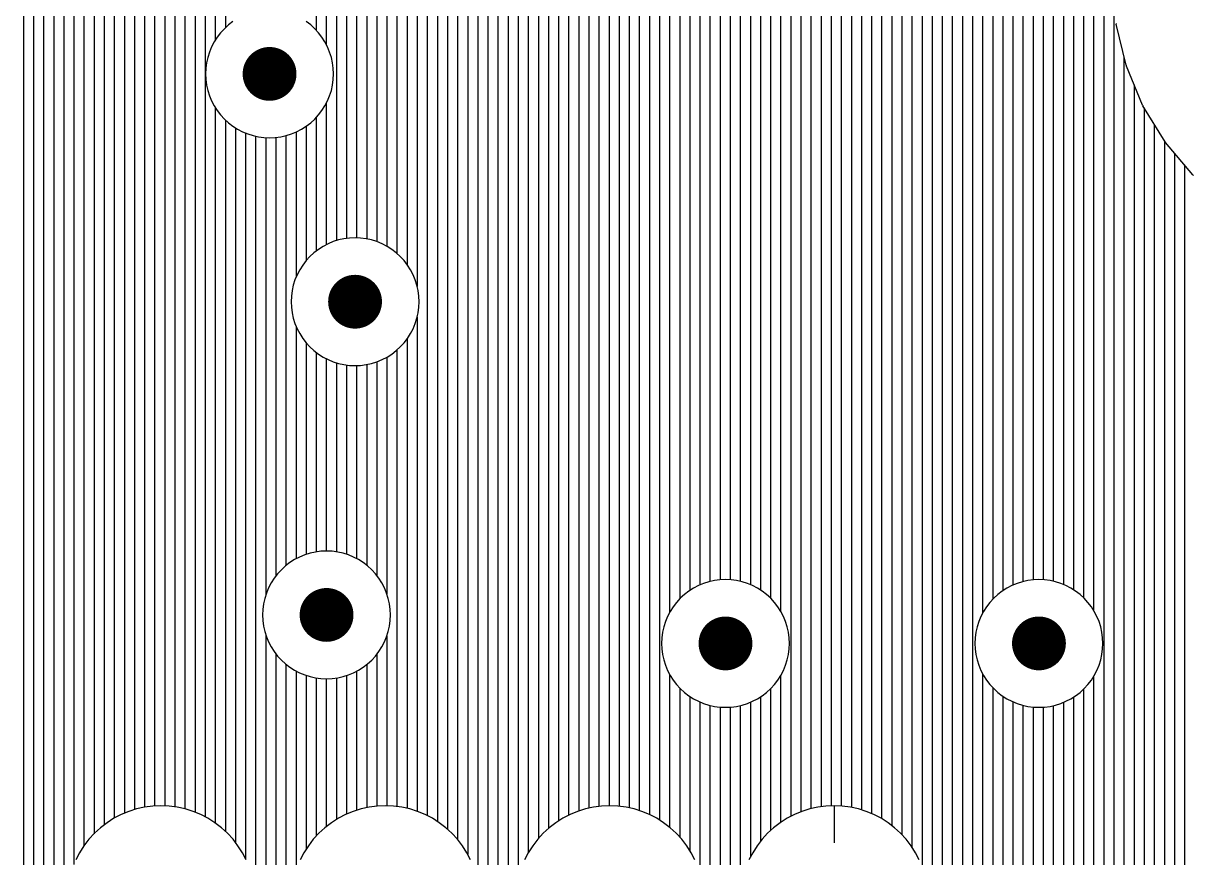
# Model space of a CAD drawing. Extents: x 295 to 953, y 10 to 290.
# Drawn here: x 654.6 to 732.1, y 111.1 to 166.4 of the extents above; entities that cross this region are included whole.
import ezdxf

# ---------------------------------------------------------------- set-up
doc = ezdxf.new("R2010")
doc.units = 0
doc.header["$LTSCALE"] = 5
doc.header["$MEASUREMENT"] = 0
doc.layers.get('0').update_dxf_attribs({"linetype": 'CONTINUOUS', "lineweight": 25})
doc.layers.add('ART003_PHO', color=3, linetype='CONTINUOUS')

msp = doc.modelspace()

# ---------------------------------------------------------------- linework, layer by layer
at = {"const_width": 1.782}
for points in [[(670.918, 163.92, 1), (670.918, 162.138, 1)], [(676.576, 148.832, 1), (676.576, 147.05, 1)], [(674.69, 128.087, 1), (674.69, 126.305, 1)], [(701.093, 126.201, 1), (701.093, 124.419, 1)], [(721.839, 126.201, 1), (721.839, 124.419, 1)]]:
    msp.add_lwpolyline(points, format="xyb", close=True, dxfattribs=at)
at = {"layer": 'ART003_PHO', "color": 7}
for p, q in [((661.976, 254.95), (661.976, 114.306)), ((662.645, 254.95), (662.645, 114.463)), ((663.313, 254.95), (663.313, 114.544)), ((663.981, 254.95), (663.981, 114.553)), ((664.649, 254.95), (664.649, 114.49)), ((665.318, 254.95), (665.318, 114.353)), ((665.986, 254.95), (665.986, 114.136)), ((666.654, 254.95), (666.654, 113.829)), ((667.322, 254.95), (667.322, 165.261)), ((667.991, 254.95), (667.991, 166.085)), ((700.067, 254.95), (700.067, 129.416)), ((700.735, 254.95), (700.735, 129.527)), ((701.403, 254.95), (701.403, 129.531)), ((702.071, 254.95), (702.071, 129.427)), ((702.74, 254.95), (702.74, 129.209)), ((703.408, 254.95), (703.408, 128.853)), ((704.076, 254.95), (704.076, 128.312)), ((704.744, 254.95), (704.744, 127.45)), ((705.413, 254.95), (705.413, 113.858)), ((706.081, 254.95), (706.081, 114.157)), ((706.749, 254.95), (706.749, 114.367)), ((707.417, 254.95), (707.417, 114.498)), ((708.086, 254.95), (708.086, 114.555)), ((717.441, 254.95), (717.441, 97.289)), ((718.109, 254.95), (718.109, 127.311)), ((718.778, 254.95), (718.778, 128.232)), ((719.446, 254.95), (719.446, 128.801)), ((720.114, 254.95), (720.114, 129.175)), ((720.782, 254.95), (720.782, 129.408)), ((721.451, 254.95), (721.451, 129.524)), ((722.119, 254.95), (722.119, 129.533)), ((722.787, 254.95), (722.787, 129.434)), ((723.455, 254.95), (723.455, 129.221)), ((724.124, 254.95), (724.124, 128.872)), ((724.792, 254.95), (724.792, 128.341)), ((725.46, 254.95), (725.46, 127.5)), ((726.128, 254.95), (726.128, 83.433)), ((684.697, 228.147), (684.697, 109.48)), ((685.365, 227.527), (685.365, 83.433)), ((686.033, 227.12), (686.033, 83.433)), ((661.308, 194.737), (661.308, 114.067)), ((654.626, 194.085), (654.626, 83.433)), ((660.64, 193.916), (660.64, 113.736)), ((655.294, 193.505), (655.294, 83.433)), ((655.962, 193.124), (655.962, 83.433)), ((656.63, 192.885), (656.63, 83.433)), ((659.303, 193.052), (659.303, 112.707)), ((659.972, 193.394), (659.972, 113.294)), ((657.299, 192.764), (657.299, 83.433)), ((657.967, 192.751), (657.967, 110.678)), ((658.635, 192.844), (658.635, 111.906)), ((716.773, 189.257), (716.773, 97.439)), ((708.754, 187.501), (708.754, 114.54)), ((716.105, 187.102), (716.105, 97.48)), ((709.422, 186.528), (709.422, 114.453)), ((710.09, 185.938), (710.09, 114.289)), ((715.436, 186.299), (715.436, 97.415)), ((710.759, 185.55), (710.759, 114.044)), ((711.427, 185.305), (711.427, 113.704)), ((712.095, 185.179), (712.095, 113.252)), ((712.763, 185.161), (712.763, 112.651)), ((713.432, 185.25), (713.432, 111.827)), ((714.1, 185.452), (714.1, 110.539)), ((714.768, 185.788), (714.768, 97.238)), ((686.702, 178.74), (686.702, 83.433)), ((699.398, 178.64), (699.398, 129.188)), ((684.029, 177.638), (684.029, 111.342)), ((687.37, 176.824), (687.37, 109.741)), ((698.73, 176.79), (698.73, 128.821)), ((683.36, 176.321), (683.36, 112.32)), ((688.038, 175.82), (688.038, 111.439)), ((682.692, 175.474), (682.692, 113.006)), ((688.706, 175.111), (688.706, 112.385)), ((697.394, 175.094), (697.394, 127.365)), ((698.062, 175.796), (698.062, 128.263)), ((674.005, 174.785), (674.005, 165.924)), ((674.673, 174.329), (674.673, 164.981)), ((681.356, 174.381), (681.356, 113.905)), ((682.024, 174.853), (682.024, 113.519)), ((689.375, 174.578), (689.375, 113.054)), ((696.725, 174.565), (696.725, 113.615)), ((675.341, 173.983), (675.341, 151.989)), ((676.01, 173.729), (676.01, 152.135)), ((676.678, 173.555), (676.678, 152.172)), ((679.351, 173.573), (679.351, 151.137)), ((680.019, 173.757), (680.019, 150.402)), ((680.687, 174.022), (680.687, 148.945)), ((690.043, 174.171), (690.043, 113.555)), ((690.711, 173.866), (690.711, 113.932)), ((691.379, 173.646), (691.379, 114.21)), ((692.048, 173.503), (692.048, 114.402)), ((694.052, 173.5), (694.052, 114.527)), ((694.721, 173.641), (694.721, 114.423)), ((695.389, 173.858), (695.389, 114.242)), ((696.057, 174.161), (696.057, 113.977)), ((677.346, 173.454), (677.346, 152.103)), ((678.014, 173.424), (678.014, 151.921)), ((678.683, 173.463), (678.683, 151.612)), ((692.716, 173.433), (692.716, 114.517)), ((693.384, 173.432), (693.384, 114.558)), ((726.797, 168.258), (726.797, 83.433)), ((667.676, 165.749), (667.451, 165.456)), ((667.676, 165.749), (667.451, 165.456)), ((667.925, 166.021), (667.676, 165.749)), ((667.925, 166.021), (667.676, 165.749)), ((668.198, 166.271), (667.925, 166.021)), ((668.198, 166.271), (667.925, 166.021)), ((668.491, 166.496), (668.198, 166.271)), ((668.491, 166.496), (668.198, 166.271)), ((673.639, 166.271), (673.346, 166.496)), ((673.639, 166.271), (673.346, 166.496)), ((673.911, 166.021), (673.639, 166.271)), ((673.911, 166.021), (673.639, 166.271)), ((674.16, 165.749), (673.911, 166.021)), ((674.16, 165.749), (673.911, 166.021)), ((674.385, 165.456), (674.16, 165.749)), ((674.385, 165.456), (674.16, 165.749)), ((726.945, 166.375), (726.948, 166.346)), ((726.948, 166.346), (726.954, 166.317)), ((727.607, 163.598), (726.954, 166.317)), ((667.253, 165.145), (667.082, 164.817)), ((667.253, 165.145), (667.082, 164.817)), ((667.451, 165.456), (667.253, 165.145)), ((667.451, 165.456), (667.253, 165.145)), ((674.583, 165.145), (674.385, 165.456)), ((674.583, 165.145), (674.385, 165.456)), ((674.754, 164.817), (674.583, 165.145)), ((674.754, 164.817), (674.583, 165.145)), ((666.941, 164.476), (666.83, 164.124)), ((666.941, 164.476), (666.83, 164.124)), ((667.082, 164.817), (666.941, 164.476)), ((667.082, 164.817), (666.941, 164.476)), ((674.895, 164.476), (674.754, 164.817)), ((674.895, 164.476), (674.754, 164.817)), ((675.006, 164.124), (674.895, 164.476)), ((675.006, 164.124), (674.895, 164.476)), ((666.75, 163.764), (666.702, 163.398)), ((666.75, 163.764), (666.702, 163.398)), ((666.83, 164.124), (666.75, 163.764)), ((666.83, 164.124), (666.75, 163.764)), ((675.086, 163.764), (675.006, 164.124)), ((675.086, 163.764), (675.006, 164.124)), ((675.134, 163.398), (675.086, 163.764)), ((675.134, 163.398), (675.086, 163.764)), ((727.465, 164.189), (727.465, 83.433)), ((727.607, 163.598), (727.615, 163.57)), ((727.615, 163.57), (727.625, 163.543)), ((728.695, 160.959), (727.625, 163.543)), ((666.702, 163.398), (666.686, 163.029)), ((666.702, 163.398), (666.686, 163.029)), ((666.686, 163.029), (666.702, 162.66)), ((666.686, 163.029), (666.702, 162.66)), ((666.702, 162.66), (666.75, 162.294)), ((666.702, 162.66), (666.75, 162.294)), ((675.086, 162.294), (675.134, 162.66)), ((675.086, 162.294), (675.134, 162.66)), ((675.15, 163.029), (675.134, 163.398)), ((675.15, 163.029), (675.134, 163.398)), ((675.134, 162.66), (675.15, 163.029)), ((675.134, 162.66), (675.15, 163.029)), ((666.75, 162.294), (666.83, 161.933)), ((666.75, 162.294), (666.83, 161.933)), ((666.83, 161.933), (666.941, 161.581)), ((666.83, 161.933), (666.941, 161.581)), ((674.895, 161.581), (675.006, 161.933)), ((674.895, 161.581), (675.006, 161.933)), ((675.006, 161.933), (675.086, 162.294)), ((675.006, 161.933), (675.086, 162.294)), ((728.133, 162.315), (728.133, 83.433)), ((666.941, 161.581), (667.082, 161.24)), ((666.941, 161.581), (667.082, 161.24)), ((667.082, 161.24), (667.253, 160.913)), ((667.082, 161.24), (667.253, 160.913)), ((674.583, 160.913), (674.754, 161.24)), ((674.583, 160.913), (674.754, 161.24)), ((674.754, 161.24), (674.895, 161.581)), ((674.754, 161.24), (674.895, 161.581)), ((667.253, 160.913), (667.451, 160.601)), ((667.253, 160.913), (667.451, 160.601)), ((667.322, 160.796), (667.322, 113.418)), ((667.451, 160.601), (667.676, 160.308)), ((667.451, 160.601), (667.676, 160.308)), ((674.16, 160.308), (674.385, 160.601)), ((674.16, 160.308), (674.385, 160.601)), ((674.385, 160.601), (674.583, 160.913)), ((674.385, 160.601), (674.583, 160.913)), ((674.673, 161.076), (674.673, 151.722)), ((728.695, 160.959), (728.707, 160.933)), ((728.707, 160.933), (728.721, 160.907)), ((730.182, 158.523), (728.721, 160.907)), ((728.801, 160.777), (728.801, 83.433)), ((667.676, 160.308), (667.925, 160.036)), ((667.676, 160.308), (667.925, 160.036)), ((667.925, 160.036), (668.198, 159.787)), ((667.925, 160.036), (668.198, 159.787)), ((667.991, 159.972), (667.991, 112.872)), ((668.198, 159.787), (668.491, 159.562)), ((668.198, 159.787), (668.491, 159.562)), ((668.491, 159.562), (668.802, 159.363)), ((668.491, 159.562), (668.802, 159.363)), ((673.034, 159.363), (673.346, 159.562)), ((673.034, 159.363), (673.346, 159.562)), ((673.337, 159.556), (673.337, 150.665)), ((673.346, 159.562), (673.639, 159.787)), ((673.346, 159.562), (673.639, 159.787)), ((673.639, 159.787), (673.911, 160.036)), ((673.639, 159.787), (673.911, 160.036)), ((673.911, 160.036), (674.16, 160.308)), ((673.911, 160.036), (674.16, 160.308)), ((674.005, 160.133), (674.005, 151.303)), ((729.47, 159.686), (729.47, 83.433)), ((668.659, 159.45), (668.659, 112.136)), ((668.802, 159.363), (669.129, 159.193)), ((668.802, 159.363), (669.129, 159.193)), ((669.129, 159.193), (669.471, 159.052)), ((669.129, 159.193), (669.471, 159.052)), ((669.327, 159.107), (669.327, 111.057)), ((669.471, 159.052), (669.823, 158.941)), ((669.471, 159.052), (669.823, 158.941)), ((669.823, 158.941), (670.183, 158.861)), ((669.823, 158.941), (670.183, 158.861)), ((669.995, 158.898), (669.995, 97.37)), ((670.183, 158.861), (670.549, 158.812)), ((670.183, 158.861), (670.549, 158.812)), ((670.549, 158.812), (670.918, 158.796)), ((670.549, 158.812), (670.918, 158.796)), ((670.664, 158.804), (670.664, 128.5)), ((670.918, 158.796), (671.287, 158.812)), ((670.918, 158.796), (671.287, 158.812)), ((671.287, 158.812), (671.653, 158.861)), ((671.287, 158.812), (671.653, 158.861)), ((671.332, 158.817), (671.332, 129.772)), ((671.653, 158.861), (672.014, 158.941)), ((671.653, 158.861), (672.014, 158.941)), ((672, 158.937), (672, 130.463)), ((672.014, 158.941), (672.366, 159.052)), ((672.014, 158.941), (672.366, 159.052)), ((672.366, 159.052), (672.707, 159.193)), ((672.366, 159.052), (672.707, 159.193)), ((672.668, 159.175), (672.668, 149.567)), ((672.707, 159.193), (673.034, 159.363)), ((672.707, 159.193), (673.034, 159.363)), ((730.138, 158.596), (730.138, 83.433)), ((730.182, 158.523), (730.199, 158.499)), ((730.199, 158.499), (730.217, 158.476)), ((732.033, 156.35), (730.217, 158.476)), ((730.806, 157.786), (730.806, 83.433)), ((731.474, 157.003), (731.474, 83.433)), ((732.033, 156.35), (732.052, 156.328)), ((732.052, 156.328), (732.074, 156.308)), ((675.128, 151.918), (674.787, 151.777)), ((675.128, 151.918), (674.787, 151.777)), ((675.481, 152.029), (675.128, 151.918)), ((675.481, 152.029), (675.128, 151.918)), ((675.841, 152.109), (675.481, 152.029)), ((675.841, 152.109), (675.481, 152.029)), ((676.207, 152.157), (675.841, 152.109)), ((676.207, 152.157), (675.841, 152.109)), ((676.576, 152.173), (676.207, 152.157)), ((676.576, 152.173), (676.207, 152.157)), ((676.945, 152.157), (676.576, 152.173)), ((676.945, 152.157), (676.576, 152.173)), ((677.311, 152.109), (676.945, 152.157)), ((677.311, 152.109), (676.945, 152.157)), ((677.671, 152.029), (677.311, 152.109)), ((677.671, 152.029), (677.311, 152.109)), ((678.023, 151.918), (677.671, 152.029)), ((678.023, 151.918), (677.671, 152.029)), ((678.365, 151.777), (678.023, 151.918)), ((678.365, 151.777), (678.023, 151.918)), ((673.855, 151.183), (673.583, 150.934)), ((673.855, 151.183), (673.583, 150.934)), ((674.148, 151.408), (673.855, 151.183)), ((674.148, 151.408), (673.855, 151.183)), ((674.46, 151.606), (674.148, 151.408)), ((674.46, 151.606), (674.148, 151.408)), ((674.787, 151.777), (674.46, 151.606)), ((674.787, 151.777), (674.46, 151.606)), ((678.692, 151.606), (678.365, 151.777)), ((678.692, 151.606), (678.365, 151.777)), ((679.004, 151.408), (678.692, 151.606)), ((679.004, 151.408), (678.692, 151.606)), ((679.296, 151.183), (679.004, 151.408)), ((679.296, 151.183), (679.004, 151.408)), ((679.569, 150.934), (679.296, 151.183)), ((679.569, 150.934), (679.296, 151.183)), ((673.109, 150.369), (672.911, 150.057)), ((673.109, 150.369), (672.911, 150.057)), ((673.334, 150.662), (673.109, 150.369)), ((673.334, 150.662), (673.109, 150.369)), ((673.583, 150.934), (673.334, 150.662)), ((673.583, 150.934), (673.334, 150.662)), ((679.818, 150.662), (679.569, 150.934)), ((679.818, 150.662), (679.569, 150.934)), ((680.043, 150.369), (679.818, 150.662)), ((680.043, 150.369), (679.818, 150.662)), ((680.241, 150.057), (680.043, 150.369)), ((680.241, 150.057), (680.043, 150.369)), ((672.74, 149.73), (672.599, 149.389)), ((672.74, 149.73), (672.599, 149.389)), ((672.911, 150.057), (672.74, 149.73)), ((672.911, 150.057), (672.74, 149.73)), ((680.412, 149.73), (680.241, 150.057)), ((680.412, 149.73), (680.241, 150.057)), ((680.553, 149.389), (680.412, 149.73)), ((680.553, 149.389), (680.412, 149.73)), ((672.488, 149.036), (672.408, 148.676)), ((672.488, 149.036), (672.408, 148.676)), ((672.599, 149.389), (672.488, 149.036)), ((672.599, 149.389), (672.488, 149.036)), ((680.664, 149.036), (680.553, 149.389)), ((680.664, 149.036), (680.553, 149.389)), ((680.744, 148.676), (680.664, 149.036)), ((680.744, 148.676), (680.664, 149.036)), ((672.36, 148.31), (672.344, 147.941)), ((672.36, 148.31), (672.344, 147.941)), ((672.344, 147.941), (672.36, 147.572)), ((672.344, 147.941), (672.36, 147.572)), ((672.408, 148.676), (672.36, 148.31)), ((672.408, 148.676), (672.36, 148.31)), ((680.792, 148.31), (680.744, 148.676)), ((680.792, 148.31), (680.744, 148.676)), ((680.808, 147.941), (680.792, 148.31)), ((680.808, 147.941), (680.792, 148.31)), ((680.792, 147.572), (680.808, 147.941)), ((680.792, 147.572), (680.808, 147.941)), ((672.36, 147.572), (672.408, 147.206)), ((672.36, 147.572), (672.408, 147.206)), ((672.408, 147.206), (672.488, 146.846)), ((672.408, 147.206), (672.488, 146.846)), ((680.664, 146.846), (680.744, 147.206)), ((680.664, 146.846), (680.744, 147.206)), ((680.744, 147.206), (680.792, 147.572)), ((680.744, 147.206), (680.792, 147.572)), ((672.488, 146.846), (672.599, 146.494)), ((672.488, 146.846), (672.599, 146.494)), ((672.599, 146.494), (672.74, 146.152)), ((672.599, 146.494), (672.74, 146.152)), ((680.412, 146.152), (680.553, 146.494)), ((680.412, 146.152), (680.553, 146.494)), ((680.553, 146.494), (680.664, 146.846)), ((680.553, 146.494), (680.664, 146.846)), ((680.687, 146.937), (680.687, 114.191)), ((672.668, 146.315), (672.668, 130.914)), ((672.74, 146.152), (672.911, 145.825)), ((672.74, 146.152), (672.911, 145.825)), ((672.911, 145.825), (673.109, 145.514)), ((672.911, 145.825), (673.109, 145.514)), ((680.043, 145.514), (680.241, 145.825)), ((680.043, 145.514), (680.241, 145.825)), ((680.241, 145.825), (680.412, 146.152)), ((680.241, 145.825), (680.412, 146.152)), ((673.109, 145.514), (673.334, 145.221)), ((673.109, 145.514), (673.334, 145.221)), ((673.334, 145.221), (673.583, 144.948)), ((673.334, 145.221), (673.583, 144.948)), ((673.337, 145.217), (673.337, 131.206)), ((673.583, 144.948), (673.855, 144.699)), ((673.583, 144.948), (673.855, 144.699)), ((679.296, 144.699), (679.569, 144.948)), ((679.296, 144.699), (679.569, 144.948)), ((679.569, 144.948), (679.818, 145.221)), ((679.569, 144.948), (679.818, 145.221)), ((679.818, 145.221), (680.043, 145.514)), ((679.818, 145.221), (680.043, 145.514)), ((680.019, 145.48), (680.019, 114.39)), ((673.855, 144.699), (674.148, 144.474)), ((673.855, 144.699), (674.148, 144.474)), ((674.005, 144.579), (674.005, 131.372)), ((674.148, 144.474), (674.46, 144.276)), ((674.148, 144.474), (674.46, 144.276)), ((674.46, 144.276), (674.787, 144.105)), ((674.46, 144.276), (674.787, 144.105)), ((674.673, 144.161), (674.673, 131.428)), ((674.787, 144.105), (675.128, 143.964)), ((674.787, 144.105), (675.128, 143.964)), ((678.023, 143.964), (678.365, 144.105)), ((678.023, 143.964), (678.365, 144.105)), ((678.365, 144.105), (678.692, 144.276)), ((678.365, 144.105), (678.692, 144.276)), ((678.683, 144.27), (678.683, 128.6)), ((678.692, 144.276), (679.004, 144.474)), ((678.692, 144.276), (679.004, 144.474)), ((679.004, 144.474), (679.296, 144.699)), ((679.004, 144.474), (679.296, 144.699)), ((679.351, 144.745), (679.351, 114.51)), ((675.128, 143.964), (675.481, 143.853)), ((675.128, 143.964), (675.481, 143.853)), ((675.341, 143.893), (675.341, 131.377)), ((675.481, 143.853), (675.841, 143.773)), ((675.481, 143.853), (675.841, 143.773)), ((675.841, 143.773), (676.207, 143.725)), ((675.841, 143.773), (676.207, 143.725)), ((676.01, 143.747), (676.01, 131.217)), ((676.207, 143.725), (676.576, 143.709)), ((676.207, 143.725), (676.576, 143.709)), ((676.576, 143.709), (676.945, 143.725)), ((676.576, 143.709), (676.945, 143.725)), ((676.678, 143.71), (676.678, 130.932)), ((676.945, 143.725), (677.311, 143.773)), ((676.945, 143.725), (677.311, 143.773)), ((677.311, 143.773), (677.671, 143.853)), ((677.311, 143.773), (677.671, 143.853)), ((677.346, 143.779), (677.346, 130.491)), ((677.671, 143.853), (678.023, 143.964)), ((677.671, 143.853), (678.023, 143.964)), ((678.014, 143.961), (678.014, 129.815)), ((672.901, 131.031), (672.574, 130.861)), ((672.901, 131.031), (672.574, 130.861)), ((673.242, 131.173), (672.901, 131.031)), ((673.242, 131.173), (672.901, 131.031)), ((673.595, 131.284), (673.242, 131.173)), ((673.595, 131.284), (673.242, 131.173)), ((673.955, 131.364), (673.595, 131.284)), ((673.955, 131.364), (673.595, 131.284)), ((674.321, 131.412), (673.955, 131.364)), ((674.321, 131.412), (673.955, 131.364)), ((674.69, 131.428), (674.321, 131.412)), ((674.69, 131.428), (674.321, 131.412)), ((675.059, 131.412), (674.69, 131.428)), ((675.059, 131.412), (674.69, 131.428)), ((675.425, 131.364), (675.059, 131.412)), ((675.425, 131.364), (675.059, 131.412)), ((675.785, 131.284), (675.425, 131.364)), ((675.785, 131.284), (675.425, 131.364)), ((676.138, 131.173), (675.785, 131.284)), ((676.138, 131.173), (675.785, 131.284)), ((676.479, 131.031), (676.138, 131.173)), ((676.479, 131.031), (676.138, 131.173)), ((676.806, 130.861), (676.479, 131.031)), ((676.806, 130.861), (676.479, 131.031)), ((671.697, 130.188), (671.448, 129.916)), ((671.697, 130.188), (671.448, 129.916)), ((671.97, 130.438), (671.697, 130.188)), ((671.97, 130.438), (671.697, 130.188)), ((672.262, 130.663), (671.97, 130.438)), ((672.262, 130.663), (671.97, 130.438)), ((672.574, 130.861), (672.262, 130.663)), ((672.574, 130.861), (672.262, 130.663)), ((677.118, 130.663), (676.806, 130.861)), ((677.118, 130.663), (676.806, 130.861)), ((677.41, 130.438), (677.118, 130.663)), ((677.41, 130.438), (677.118, 130.663)), ((677.683, 130.188), (677.41, 130.438)), ((677.683, 130.188), (677.41, 130.438)), ((677.932, 129.916), (677.683, 130.188)), ((677.932, 129.916), (677.683, 130.188)), ((671.223, 129.623), (671.025, 129.312)), ((671.223, 129.623), (671.025, 129.312)), ((671.448, 129.916), (671.223, 129.623)), ((671.448, 129.916), (671.223, 129.623)), ((678.157, 129.623), (677.932, 129.916)), ((678.157, 129.623), (677.932, 129.916)), ((678.355, 129.312), (678.157, 129.623)), ((678.355, 129.312), (678.157, 129.623)), ((699.998, 129.398), (699.646, 129.287)), ((699.998, 129.398), (699.646, 129.287)), ((700.358, 129.478), (699.998, 129.398)), ((700.358, 129.478), (699.998, 129.398)), ((700.724, 129.526), (700.358, 129.478)), ((700.724, 129.526), (700.358, 129.478)), ((701.093, 129.542), (700.724, 129.526)), ((701.093, 129.542), (700.724, 129.526)), ((701.462, 129.526), (701.093, 129.542)), ((701.462, 129.526), (701.093, 129.542)), ((701.828, 129.478), (701.462, 129.526)), ((701.828, 129.478), (701.462, 129.526)), ((702.189, 129.398), (701.828, 129.478)), ((702.189, 129.398), (701.828, 129.478)), ((702.541, 129.287), (702.189, 129.398)), ((702.541, 129.287), (702.189, 129.398)), ((720.743, 129.398), (720.391, 129.287)), ((720.743, 129.398), (720.391, 129.287)), ((721.104, 129.478), (720.743, 129.398)), ((721.104, 129.478), (720.743, 129.398)), ((721.47, 129.526), (721.104, 129.478)), ((721.47, 129.526), (721.104, 129.478)), ((721.839, 129.542), (721.47, 129.526)), ((721.839, 129.542), (721.47, 129.526)), ((722.208, 129.526), (721.839, 129.542)), ((722.208, 129.526), (721.839, 129.542)), ((722.574, 129.478), (722.208, 129.526)), ((722.574, 129.478), (722.208, 129.526)), ((722.934, 129.398), (722.574, 129.478)), ((722.934, 129.398), (722.574, 129.478)), ((723.286, 129.287), (722.934, 129.398)), ((723.286, 129.287), (722.934, 129.398)), ((670.713, 128.643), (670.602, 128.291)), ((670.713, 128.643), (670.602, 128.291)), ((670.854, 128.984), (670.713, 128.643)), ((670.854, 128.984), (670.713, 128.643)), ((671.025, 129.312), (670.854, 128.984)), ((671.025, 129.312), (670.854, 128.984)), ((678.526, 128.984), (678.355, 129.312)), ((678.526, 128.984), (678.355, 129.312)), ((678.667, 128.643), (678.526, 128.984)), ((678.667, 128.643), (678.526, 128.984)), ((678.778, 128.291), (678.667, 128.643)), ((678.778, 128.291), (678.667, 128.643)), ((698.666, 128.777), (698.373, 128.552)), ((698.666, 128.777), (698.373, 128.552)), ((698.977, 128.975), (698.666, 128.777)), ((698.977, 128.975), (698.666, 128.777)), ((699.305, 129.145), (698.977, 128.975)), ((699.305, 129.145), (698.977, 128.975)), ((699.646, 129.287), (699.305, 129.145)), ((699.646, 129.287), (699.305, 129.145)), ((702.882, 129.145), (702.541, 129.287)), ((702.882, 129.145), (702.541, 129.287)), ((703.209, 128.975), (702.882, 129.145)), ((703.209, 128.975), (702.882, 129.145)), ((703.521, 128.777), (703.209, 128.975)), ((703.521, 128.777), (703.209, 128.975)), ((703.814, 128.552), (703.521, 128.777)), ((703.814, 128.552), (703.521, 128.777)), ((719.411, 128.777), (719.118, 128.552)), ((719.411, 128.777), (719.118, 128.552)), ((719.723, 128.975), (719.411, 128.777)), ((719.723, 128.975), (719.411, 128.777)), ((720.05, 129.145), (719.723, 128.975)), ((720.05, 129.145), (719.723, 128.975)), ((720.391, 129.287), (720.05, 129.145)), ((720.391, 129.287), (720.05, 129.145)), ((723.627, 129.145), (723.286, 129.287)), ((723.627, 129.145), (723.286, 129.287)), ((723.955, 128.975), (723.627, 129.145)), ((723.955, 128.975), (723.627, 129.145)), ((724.266, 128.777), (723.955, 128.975)), ((724.266, 128.777), (723.955, 128.975)), ((724.559, 128.552), (724.266, 128.777)), ((724.559, 128.552), (724.266, 128.777)), ((670.522, 127.931), (670.474, 127.565)), ((670.522, 127.931), (670.474, 127.565)), ((670.602, 128.291), (670.522, 127.931)), ((670.602, 128.291), (670.522, 127.931)), ((678.858, 127.931), (678.778, 128.291)), ((678.858, 127.931), (678.778, 128.291)), ((678.906, 127.565), (678.858, 127.931)), ((678.906, 127.565), (678.858, 127.931)), ((697.851, 128.03), (697.626, 127.737)), ((697.851, 128.03), (697.626, 127.737)), ((698.101, 128.302), (697.851, 128.03)), ((698.101, 128.302), (697.851, 128.03)), ((698.373, 128.552), (698.101, 128.302)), ((698.373, 128.552), (698.101, 128.302)), ((704.086, 128.302), (703.814, 128.552)), ((704.086, 128.302), (703.814, 128.552)), ((704.335, 128.03), (704.086, 128.302)), ((704.335, 128.03), (704.086, 128.302)), ((704.56, 127.737), (704.335, 128.03)), ((704.56, 127.737), (704.335, 128.03)), ((718.597, 128.03), (718.372, 127.737)), ((718.597, 128.03), (718.372, 127.737)), ((718.846, 128.302), (718.597, 128.03)), ((718.846, 128.302), (718.597, 128.03)), ((719.118, 128.552), (718.846, 128.302)), ((719.118, 128.552), (718.846, 128.302)), ((724.831, 128.302), (724.559, 128.552)), ((724.831, 128.302), (724.559, 128.552)), ((725.081, 128.03), (724.831, 128.302)), ((725.081, 128.03), (724.831, 128.302)), ((725.306, 127.737), (725.081, 128.03)), ((725.306, 127.737), (725.081, 128.03)), ((670.474, 127.565), (670.458, 127.196)), ((670.474, 127.565), (670.458, 127.196)), ((670.458, 127.196), (670.474, 126.827)), ((670.458, 127.196), (670.474, 126.827)), ((678.922, 127.196), (678.906, 127.565)), ((678.922, 127.196), (678.906, 127.565)), ((678.906, 126.827), (678.922, 127.196)), ((678.906, 126.827), (678.922, 127.196)), ((697.258, 127.098), (697.116, 126.757)), ((697.258, 127.098), (697.116, 126.757)), ((697.428, 127.426), (697.258, 127.098)), ((697.428, 127.426), (697.258, 127.098)), ((697.626, 127.737), (697.428, 127.426)), ((697.626, 127.737), (697.428, 127.426)), ((704.759, 127.426), (704.56, 127.737)), ((704.759, 127.426), (704.56, 127.737)), ((704.929, 127.098), (704.759, 127.426)), ((704.929, 127.098), (704.759, 127.426)), ((705.07, 126.757), (704.929, 127.098)), ((705.07, 126.757), (704.929, 127.098)), ((718.003, 127.098), (717.862, 126.757)), ((718.003, 127.098), (717.862, 126.757)), ((718.173, 127.426), (718.003, 127.098)), ((718.173, 127.426), (718.003, 127.098)), ((718.372, 127.737), (718.173, 127.426)), ((718.372, 127.737), (718.173, 127.426)), ((725.504, 127.426), (725.306, 127.737)), ((725.504, 127.426), (725.306, 127.737)), ((725.675, 127.098), (725.504, 127.426)), ((725.675, 127.098), (725.504, 127.426)), ((725.816, 126.757), (725.675, 127.098)), ((725.816, 126.757), (725.675, 127.098)), ((670.474, 126.827), (670.522, 126.461)), ((670.474, 126.827), (670.522, 126.461)), ((670.522, 126.461), (670.602, 126.1)), ((670.522, 126.461), (670.602, 126.1)), ((678.778, 126.1), (678.858, 126.461)), ((678.778, 126.1), (678.858, 126.461)), ((678.858, 126.461), (678.906, 126.827)), ((678.858, 126.461), (678.906, 126.827)), ((697.005, 126.405), (696.925, 126.045)), ((697.005, 126.405), (696.925, 126.045)), ((697.116, 126.757), (697.005, 126.405)), ((697.116, 126.757), (697.005, 126.405)), ((705.181, 126.405), (705.07, 126.757)), ((705.181, 126.405), (705.07, 126.757)), ((705.261, 126.045), (705.181, 126.405)), ((705.261, 126.045), (705.181, 126.405)), ((717.751, 126.405), (717.671, 126.045)), ((717.751, 126.405), (717.671, 126.045)), ((717.862, 126.757), (717.751, 126.405)), ((717.862, 126.757), (717.751, 126.405)), ((725.927, 126.405), (725.816, 126.757)), ((725.927, 126.405), (725.816, 126.757)), ((726.007, 126.045), (725.927, 126.405)), ((726.007, 126.045), (725.927, 126.405)), ((670.602, 126.1), (670.713, 125.748)), ((670.602, 126.1), (670.713, 125.748)), ((670.664, 125.891), (670.664, 97.154)), ((670.713, 125.748), (670.854, 125.407)), ((670.713, 125.748), (670.854, 125.407)), ((678.526, 125.407), (678.667, 125.748)), ((678.526, 125.407), (678.667, 125.748)), ((678.667, 125.748), (678.778, 126.1)), ((678.667, 125.748), (678.778, 126.1)), ((678.683, 125.792), (678.683, 114.557)), ((696.877, 125.679), (696.861, 125.31)), ((696.877, 125.679), (696.861, 125.31)), ((696.925, 126.045), (696.877, 125.679)), ((696.925, 126.045), (696.877, 125.679)), ((705.31, 125.679), (705.261, 126.045)), ((705.31, 125.679), (705.261, 126.045)), ((705.326, 125.31), (705.31, 125.679)), ((705.326, 125.31), (705.31, 125.679)), ((717.623, 125.679), (717.606, 125.31)), ((717.623, 125.679), (717.606, 125.31)), ((717.671, 126.045), (717.623, 125.679)), ((717.671, 126.045), (717.623, 125.679)), ((726.055, 125.679), (726.007, 126.045)), ((726.055, 125.679), (726.007, 126.045)), ((726.071, 125.31), (726.055, 125.679)), ((726.071, 125.31), (726.055, 125.679)), ((670.854, 125.407), (671.025, 125.079)), ((670.854, 125.407), (671.025, 125.079)), ((671.025, 125.079), (671.223, 124.768)), ((671.025, 125.079), (671.223, 124.768)), ((671.223, 124.768), (671.448, 124.475)), ((671.223, 124.768), (671.448, 124.475)), ((677.932, 124.475), (678.157, 124.768)), ((677.932, 124.475), (678.157, 124.768)), ((678.157, 124.768), (678.355, 125.079)), ((678.157, 124.768), (678.355, 125.079)), ((678.355, 125.079), (678.526, 125.407)), ((678.355, 125.079), (678.526, 125.407)), ((696.861, 125.31), (696.877, 124.941)), ((696.861, 125.31), (696.877, 124.941)), ((696.877, 124.941), (696.925, 124.575)), ((696.877, 124.941), (696.925, 124.575)), ((705.261, 124.575), (705.31, 124.941)), ((705.261, 124.575), (705.31, 124.941)), ((705.31, 124.941), (705.326, 125.31)), ((705.31, 124.941), (705.326, 125.31)), ((717.606, 125.31), (717.623, 124.941)), ((717.606, 125.31), (717.623, 124.941)), ((717.623, 124.941), (717.671, 124.575)), ((717.623, 124.941), (717.671, 124.575)), ((726.007, 124.575), (726.055, 124.941)), ((726.007, 124.575), (726.055, 124.941)), ((726.055, 124.941), (726.071, 125.31)), ((726.055, 124.941), (726.071, 125.31)), ((671.332, 124.62), (671.332, 96.801)), ((671.448, 124.475), (671.697, 124.203)), ((671.448, 124.475), (671.697, 124.203)), ((671.697, 124.203), (671.97, 123.954)), ((671.697, 124.203), (671.97, 123.954)), ((671.97, 123.954), (672.262, 123.729)), ((671.97, 123.954), (672.262, 123.729)), ((672, 123.928), (672, 96.266)), ((677.118, 123.729), (677.41, 123.954)), ((677.118, 123.729), (677.41, 123.954)), ((677.41, 123.954), (677.683, 124.203)), ((677.41, 123.954), (677.683, 124.203)), ((677.683, 124.203), (677.932, 124.475)), ((677.683, 124.203), (677.932, 124.475)), ((678.014, 124.576), (678.014, 114.533)), ((696.925, 124.575), (697.005, 124.214)), ((696.925, 124.575), (697.005, 124.214)), ((697.005, 124.214), (697.116, 123.862)), ((697.005, 124.214), (697.116, 123.862)), ((705.07, 123.862), (705.181, 124.214)), ((705.07, 123.862), (705.181, 124.214)), ((705.181, 124.214), (705.261, 124.575)), ((705.181, 124.214), (705.261, 124.575)), ((717.671, 124.575), (717.751, 124.214)), ((717.671, 124.575), (717.751, 124.214)), ((717.751, 124.214), (717.862, 123.862)), ((717.751, 124.214), (717.862, 123.862)), ((725.816, 123.862), (725.927, 124.214)), ((725.816, 123.862), (725.927, 124.214)), ((725.927, 124.214), (726.007, 124.575)), ((725.927, 124.214), (726.007, 124.575)), ((672.262, 123.729), (672.574, 123.53)), ((672.262, 123.729), (672.574, 123.53)), ((672.574, 123.53), (672.901, 123.36)), ((672.574, 123.53), (672.901, 123.36)), ((672.668, 123.477), (672.668, 110.275)), ((672.901, 123.36), (673.242, 123.219)), ((672.901, 123.36), (673.242, 123.219)), ((673.242, 123.219), (673.595, 123.108)), ((673.242, 123.219), (673.595, 123.108)), ((673.337, 123.186), (673.337, 111.685)), ((675.785, 123.108), (676.138, 123.219)), ((675.785, 123.108), (676.138, 123.219)), ((676.01, 123.174), (676.01, 114.002)), ((676.138, 123.219), (676.479, 123.36)), ((676.138, 123.219), (676.479, 123.36)), ((676.479, 123.36), (676.806, 123.53)), ((676.479, 123.36), (676.806, 123.53)), ((676.678, 123.459), (676.678, 114.26)), ((676.806, 123.53), (677.118, 123.729)), ((676.806, 123.53), (677.118, 123.729)), ((677.346, 123.901), (677.346, 114.435)), ((697.116, 123.862), (697.258, 123.521)), ((697.116, 123.862), (697.258, 123.521)), ((697.258, 123.521), (697.428, 123.194)), ((697.258, 123.521), (697.428, 123.194)), ((697.394, 123.254), (697.394, 113.134)), ((697.428, 123.194), (697.626, 122.882)), ((697.428, 123.194), (697.626, 122.882)), ((704.56, 122.882), (704.759, 123.194)), ((704.56, 122.882), (704.759, 123.194)), ((704.744, 123.169), (704.744, 113.456)), ((704.759, 123.194), (704.929, 123.521)), ((704.759, 123.194), (704.929, 123.521)), ((704.929, 123.521), (705.07, 123.862)), ((704.929, 123.521), (705.07, 123.862)), ((717.862, 123.862), (718.003, 123.521)), ((717.862, 123.862), (718.003, 123.521)), ((718.003, 123.521), (718.173, 123.194)), ((718.003, 123.521), (718.173, 123.194)), ((718.109, 123.309), (718.109, 97.016)), ((718.173, 123.194), (718.372, 122.882)), ((718.173, 123.194), (718.372, 122.882)), ((725.306, 122.882), (725.504, 123.194)), ((725.306, 122.882), (725.504, 123.194)), ((725.504, 123.194), (725.675, 123.521)), ((725.504, 123.194), (725.675, 123.521)), ((725.675, 123.521), (725.816, 123.862)), ((725.675, 123.521), (725.816, 123.862)), ((673.595, 123.108), (673.955, 123.028)), ((673.595, 123.108), (673.955, 123.028)), ((673.955, 123.028), (674.321, 122.979)), ((673.955, 123.028), (674.321, 122.979)), ((674.005, 123.019), (674.005, 112.552)), ((674.321, 122.979), (674.69, 122.963)), ((674.321, 122.979), (674.69, 122.963)), ((674.673, 122.963), (674.673, 113.178)), ((674.69, 122.963), (675.059, 122.979)), ((674.69, 122.963), (675.059, 122.979)), ((675.059, 122.979), (675.425, 123.028)), ((675.059, 122.979), (675.425, 123.028)), ((675.341, 123.014), (675.341, 113.649)), ((675.425, 123.028), (675.785, 123.108)), ((675.425, 123.028), (675.785, 123.108)), ((697.626, 122.882), (697.851, 122.589)), ((697.626, 122.882), (697.851, 122.589)), ((697.851, 122.589), (698.101, 122.317)), ((697.851, 122.589), (698.101, 122.317)), ((704.086, 122.317), (704.335, 122.589)), ((704.086, 122.317), (704.335, 122.589)), ((704.335, 122.589), (704.56, 122.882)), ((704.335, 122.589), (704.56, 122.882)), ((718.372, 122.882), (718.597, 122.589)), ((718.372, 122.882), (718.597, 122.589)), ((718.597, 122.589), (718.846, 122.317)), ((718.597, 122.589), (718.846, 122.317)), ((718.778, 122.387), (718.778, 96.591)), ((724.831, 122.317), (725.081, 122.589)), ((724.831, 122.317), (725.081, 122.589)), ((725.081, 122.589), (725.306, 122.882)), ((725.081, 122.589), (725.306, 122.882)), ((725.46, 123.119), (725.46, 83.433)), ((698.062, 122.356), (698.062, 112.492)), ((698.101, 122.317), (698.373, 122.068)), ((698.101, 122.317), (698.373, 122.068)), ((698.373, 122.068), (698.666, 121.843)), ((698.373, 122.068), (698.666, 121.843)), ((698.666, 121.843), (698.977, 121.644)), ((698.666, 121.843), (698.977, 121.644)), ((698.73, 121.799), (698.73, 111.598)), ((698.977, 121.644), (699.305, 121.474)), ((698.977, 121.644), (699.305, 121.474)), ((702.882, 121.474), (703.209, 121.644)), ((702.882, 121.474), (703.209, 121.644)), ((703.209, 121.644), (703.521, 121.843)), ((703.209, 121.644), (703.521, 121.843)), ((703.408, 121.766), (703.408, 112.205)), ((703.521, 121.843), (703.814, 122.068)), ((703.521, 121.843), (703.814, 122.068)), ((703.814, 122.068), (704.086, 122.317)), ((703.814, 122.068), (704.086, 122.317)), ((704.076, 122.307), (704.076, 112.923)), ((718.846, 122.317), (719.118, 122.068)), ((718.846, 122.317), (719.118, 122.068)), ((719.118, 122.068), (719.411, 121.843)), ((719.118, 122.068), (719.411, 121.843)), ((719.411, 121.843), (719.723, 121.644)), ((719.411, 121.843), (719.723, 121.644)), ((719.446, 121.819), (719.446, 95.941)), ((719.723, 121.644), (720.05, 121.474)), ((719.723, 121.644), (720.05, 121.474)), ((723.627, 121.474), (723.955, 121.644)), ((723.627, 121.474), (723.955, 121.644)), ((723.955, 121.644), (724.266, 121.843)), ((723.955, 121.644), (724.266, 121.843)), ((724.124, 121.747), (724.124, 83.433)), ((724.266, 121.843), (724.559, 122.068)), ((724.266, 121.843), (724.559, 122.068)), ((724.559, 122.068), (724.831, 122.317)), ((724.559, 122.068), (724.831, 122.317)), ((724.792, 122.278), (724.792, 83.433)), ((699.305, 121.474), (699.646, 121.333)), ((699.305, 121.474), (699.646, 121.333)), ((699.398, 121.432), (699.398, 110.1)), ((699.646, 121.333), (699.998, 121.222)), ((699.646, 121.333), (699.998, 121.222)), ((699.998, 121.222), (700.358, 121.142)), ((699.998, 121.222), (700.358, 121.142)), ((700.067, 121.204), (700.067, 83.433)), ((700.358, 121.142), (700.724, 121.093)), ((700.358, 121.142), (700.724, 121.093)), ((700.724, 121.093), (701.093, 121.077)), ((700.724, 121.093), (701.093, 121.077)), ((700.735, 121.093), (700.735, 83.433)), ((701.093, 121.077), (701.462, 121.093)), ((701.093, 121.077), (701.462, 121.093)), ((701.403, 121.089), (701.403, 83.433)), ((701.462, 121.093), (701.828, 121.142)), ((701.462, 121.093), (701.828, 121.142)), ((701.828, 121.142), (702.189, 121.222)), ((701.828, 121.142), (702.189, 121.222)), ((702.071, 121.192), (702.071, 108.737)), ((702.189, 121.222), (702.541, 121.333)), ((702.189, 121.222), (702.541, 121.333)), ((702.541, 121.333), (702.882, 121.474)), ((702.541, 121.333), (702.882, 121.474)), ((702.74, 121.411), (702.74, 111.167)), ((720.05, 121.474), (720.391, 121.333)), ((720.05, 121.474), (720.391, 121.333)), ((720.114, 121.445), (720.114, 94.811)), ((720.391, 121.333), (720.743, 121.222)), ((720.391, 121.333), (720.743, 121.222)), ((720.743, 121.222), (721.104, 121.142)), ((720.743, 121.222), (721.104, 121.142)), ((720.782, 121.211), (720.782, 83.433)), ((721.104, 121.142), (721.47, 121.093)), ((721.104, 121.142), (721.47, 121.093)), ((721.451, 121.095), (721.451, 83.433)), ((721.47, 121.093), (721.839, 121.077)), ((721.47, 121.093), (721.839, 121.077)), ((721.839, 121.077), (722.208, 121.093)), ((721.839, 121.077), (722.208, 121.093)), ((722.119, 121.087), (722.119, 83.433)), ((722.208, 121.093), (722.574, 121.142)), ((722.208, 121.093), (722.574, 121.142)), ((722.574, 121.142), (722.934, 121.222)), ((722.574, 121.142), (722.934, 121.222)), ((722.787, 121.185), (722.787, 83.433)), ((722.934, 121.222), (723.286, 121.333)), ((722.934, 121.222), (723.286, 121.333)), ((723.286, 121.333), (723.627, 121.474)), ((723.286, 121.333), (723.627, 121.474)), ((723.455, 121.398), (723.455, 83.433)), ((661.102, 113.975), (660.62, 113.725)), ((661.102, 113.975), (660.62, 113.725)), ((661.603, 114.183), (661.102, 113.975)), ((661.603, 114.183), (661.102, 113.975)), ((662.121, 114.346), (661.603, 114.183)), ((662.121, 114.346), (661.603, 114.183)), ((662.651, 114.464), (662.121, 114.346)), ((662.651, 114.464), (662.121, 114.346)), ((663.189, 114.535), (662.651, 114.464)), ((663.189, 114.535), (662.651, 114.464)), ((663.732, 114.558), (663.189, 114.535)), ((663.732, 114.558), (663.189, 114.535)), ((664.274, 114.535), (663.732, 114.558)), ((664.274, 114.535), (663.732, 114.558)), ((664.812, 114.464), (664.274, 114.535)), ((664.812, 114.464), (664.274, 114.535)), ((665.342, 114.346), (664.812, 114.464)), ((665.342, 114.346), (664.812, 114.464)), ((665.86, 114.183), (665.342, 114.346)), ((665.86, 114.183), (665.342, 114.346)), ((666.361, 113.975), (665.86, 114.183)), ((666.361, 113.975), (665.86, 114.183)), ((666.843, 113.725), (666.361, 113.975)), ((666.843, 113.725), (666.361, 113.975)), ((675.951, 113.975), (675.47, 113.725)), ((675.951, 113.975), (675.47, 113.725)), ((676.453, 114.183), (675.951, 113.975)), ((676.453, 114.183), (675.951, 113.975)), ((676.97, 114.346), (676.453, 114.183)), ((676.97, 114.346), (676.453, 114.183)), ((677.5, 114.464), (676.97, 114.346)), ((677.5, 114.464), (676.97, 114.346)), ((678.038, 114.535), (677.5, 114.464)), ((678.038, 114.535), (677.5, 114.464)), ((678.581, 114.558), (678.038, 114.535)), ((678.581, 114.558), (678.038, 114.535)), ((679.123, 114.535), (678.581, 114.558)), ((679.123, 114.535), (678.581, 114.558)), ((679.661, 114.464), (679.123, 114.535)), ((679.661, 114.464), (679.123, 114.535)), ((680.191, 114.346), (679.661, 114.464)), ((680.191, 114.346), (679.661, 114.464)), ((680.709, 114.183), (680.191, 114.346)), ((680.709, 114.183), (680.191, 114.346)), ((681.21, 113.975), (680.709, 114.183)), ((681.21, 113.975), (680.709, 114.183)), ((681.692, 113.725), (681.21, 113.975)), ((681.692, 113.725), (681.21, 113.975)), ((690.802, 113.975), (690.32, 113.725)), ((690.802, 113.975), (690.32, 113.725)), ((691.303, 114.183), (690.802, 113.975)), ((691.303, 114.183), (690.802, 113.975)), ((691.821, 114.346), (691.303, 114.183)), ((691.821, 114.346), (691.303, 114.183)), ((692.351, 114.464), (691.821, 114.346)), ((692.351, 114.464), (691.821, 114.346)), ((692.889, 114.535), (692.351, 114.464)), ((692.889, 114.535), (692.351, 114.464)), ((693.431, 114.558), (692.889, 114.535)), ((693.431, 114.558), (692.889, 114.535)), ((693.974, 114.535), (693.431, 114.558)), ((693.974, 114.535), (693.431, 114.558)), ((694.512, 114.464), (693.974, 114.535)), ((694.512, 114.464), (693.974, 114.535)), ((695.042, 114.346), (694.512, 114.464)), ((695.042, 114.346), (694.512, 114.464)), ((695.56, 114.183), (695.042, 114.346)), ((695.56, 114.183), (695.042, 114.346)), ((696.061, 113.975), (695.56, 114.183)), ((696.061, 113.975), (695.56, 114.183)), ((696.543, 113.725), (696.061, 113.975)), ((696.543, 113.725), (696.061, 113.975)), ((705.651, 113.975), (705.17, 113.725)), ((705.651, 113.975), (705.17, 113.725)), ((706.153, 114.183), (705.651, 113.975)), ((706.153, 114.183), (705.651, 113.975)), ((706.67, 114.346), (706.153, 114.183)), ((706.67, 114.346), (706.153, 114.183)), ((707.2, 114.464), (706.67, 114.346)), ((707.2, 114.464), (706.67, 114.346)), ((707.738, 114.535), (707.2, 114.464)), ((707.738, 114.535), (707.2, 114.464)), ((708.281, 114.558), (707.738, 114.535)), ((708.281, 114.558), (707.738, 114.535)), ((708.281, 114.558), (708.281, 112.108)), ((708.823, 114.535), (708.281, 114.558)), ((708.823, 114.535), (708.281, 114.558)), ((709.361, 114.464), (708.823, 114.535)), ((709.361, 114.464), (708.823, 114.535)), ((709.891, 114.346), (709.361, 114.464)), ((709.891, 114.346), (709.361, 114.464)), ((710.409, 114.183), (709.891, 114.346)), ((710.409, 114.183), (709.891, 114.346)), ((710.91, 113.975), (710.409, 114.183)), ((710.91, 113.975), (710.409, 114.183)), ((711.392, 113.725), (710.91, 113.975)), ((711.392, 113.725), (710.91, 113.975)), ((659.732, 113.103), (659.332, 112.736)), ((659.732, 113.103), (659.332, 112.736)), ((660.163, 113.433), (659.732, 113.103)), ((660.163, 113.433), (659.732, 113.103)), ((660.62, 113.725), (660.163, 113.433)), ((660.62, 113.725), (660.163, 113.433)), ((667.3, 113.433), (666.843, 113.725)), ((667.3, 113.433), (666.843, 113.725)), ((667.731, 113.103), (667.3, 113.433)), ((667.731, 113.103), (667.3, 113.433)), ((668.131, 112.736), (667.731, 113.103)), ((668.131, 112.736), (667.731, 113.103)), ((674.581, 113.103), (674.181, 112.736)), ((674.581, 113.103), (674.181, 112.736)), ((675.012, 113.433), (674.581, 113.103)), ((675.012, 113.433), (674.581, 113.103)), ((675.47, 113.725), (675.012, 113.433)), ((675.47, 113.725), (675.012, 113.433)), ((682.15, 113.433), (681.692, 113.725)), ((682.15, 113.433), (681.692, 113.725)), ((682.58, 113.103), (682.15, 113.433)), ((682.58, 113.103), (682.15, 113.433)), ((682.981, 112.736), (682.58, 113.103)), ((682.981, 112.736), (682.58, 113.103)), ((689.432, 113.103), (689.032, 112.736)), ((689.432, 113.103), (689.032, 112.736)), ((689.863, 113.433), (689.432, 113.103)), ((689.863, 113.433), (689.432, 113.103)), ((690.32, 113.725), (689.863, 113.433)), ((690.32, 113.725), (689.863, 113.433)), ((697, 113.433), (696.543, 113.725)), ((697, 113.433), (696.543, 113.725)), ((697.431, 113.103), (697, 113.433)), ((697.431, 113.103), (697, 113.433)), ((697.831, 112.736), (697.431, 113.103)), ((697.831, 112.736), (697.431, 113.103)), ((704.281, 113.103), (703.881, 112.736)), ((704.281, 113.103), (703.881, 112.736)), ((704.712, 113.433), (704.281, 113.103)), ((704.712, 113.433), (704.281, 113.103)), ((705.17, 113.725), (704.712, 113.433)), ((705.17, 113.725), (704.712, 113.433)), ((711.85, 113.433), (711.392, 113.725)), ((711.85, 113.433), (711.392, 113.725)), ((712.28, 113.103), (711.85, 113.433)), ((712.28, 113.103), (711.85, 113.433)), ((712.68, 112.736), (712.28, 113.103)), ((712.68, 112.736), (712.28, 113.103)), ((658.965, 112.336), (658.635, 111.905)), ((658.965, 112.336), (658.635, 111.905)), ((659.332, 112.736), (658.965, 112.336)), ((659.332, 112.736), (658.965, 112.336)), ((668.498, 112.336), (668.131, 112.736)), ((668.498, 112.336), (668.131, 112.736)), ((668.828, 111.905), (668.498, 112.336)), ((668.828, 111.905), (668.498, 112.336)), ((673.814, 112.336), (673.484, 111.905)), ((673.814, 112.336), (673.484, 111.905)), ((674.181, 112.736), (673.814, 112.336)), ((674.181, 112.736), (673.814, 112.336)), ((683.347, 112.336), (682.981, 112.736)), ((683.347, 112.336), (682.981, 112.736)), ((683.678, 111.905), (683.347, 112.336)), ((683.678, 111.905), (683.347, 112.336)), ((688.665, 112.336), (688.335, 111.905)), ((688.665, 112.336), (688.335, 111.905)), ((689.032, 112.736), (688.665, 112.336)), ((689.032, 112.736), (688.665, 112.336)), ((698.198, 112.336), (697.831, 112.736)), ((698.198, 112.336), (697.831, 112.736)), ((698.528, 111.905), (698.198, 112.336)), ((698.528, 111.905), (698.198, 112.336)), ((703.514, 112.336), (703.184, 111.905)), ((703.514, 112.336), (703.184, 111.905)), ((703.881, 112.736), (703.514, 112.336)), ((703.881, 112.736), (703.514, 112.336)), ((713.047, 112.336), (712.68, 112.736)), ((713.047, 112.336), (712.68, 112.736)), ((713.378, 111.905), (713.047, 112.336)), ((713.378, 111.905), (713.047, 112.336)), ((658.635, 111.905), (658.343, 111.447)), ((658.635, 111.905), (658.343, 111.447)), ((669.12, 111.447), (668.828, 111.905)), ((669.12, 111.447), (668.828, 111.905)), ((673.484, 111.905), (673.192, 111.447)), ((673.484, 111.905), (673.192, 111.447)), ((683.969, 111.447), (683.678, 111.905)), ((683.969, 111.447), (683.678, 111.905)), ((688.335, 111.905), (688.043, 111.447)), ((688.335, 111.905), (688.043, 111.447)), ((698.82, 111.447), (698.528, 111.905)), ((698.82, 111.447), (698.528, 111.905)), ((703.184, 111.905), (702.892, 111.447)), ((703.184, 111.905), (702.892, 111.447)), ((713.669, 111.447), (713.378, 111.905)), ((713.669, 111.447), (713.378, 111.905)), ((658.343, 111.447), (658.092, 110.966)), ((658.343, 111.447), (658.092, 110.966)), ((669.371, 110.966), (669.12, 111.447)), ((669.371, 110.966), (669.12, 111.447)), ((673.192, 111.447), (672.942, 110.966)), ((673.192, 111.447), (672.942, 110.966)), ((684.22, 110.966), (683.969, 111.447)), ((684.22, 110.966), (683.969, 111.447)), ((688.043, 111.447), (687.792, 110.966)), ((688.043, 111.447), (687.792, 110.966)), ((699.071, 110.966), (698.82, 111.447)), ((699.071, 110.966), (698.82, 111.447)), ((702.892, 111.447), (702.641, 110.966)), ((702.892, 111.447), (702.641, 110.966)), ((713.92, 110.966), (713.669, 111.447)), ((713.92, 110.966), (713.669, 111.447))]:
    msp.add_line(p, q, dxfattribs=at)

doc.saveas('drawing.dxf')
